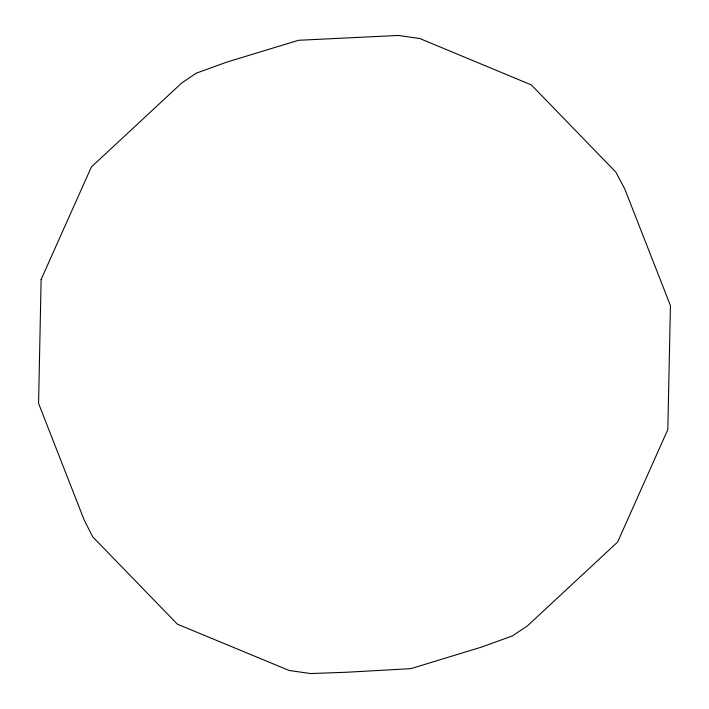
<?xml version="1.0" encoding="UTF-8"?>
<svg xmlns="http://www.w3.org/2000/svg" width="709" height="709" viewBox="0 0 709 709"><rect width="100%" height="100%" fill="white"/><g stroke="black" fill="none" stroke-linecap="round" stroke-linejoin="round"><path stroke-width="1.06" d="M41.122 279.461L38.578 403.412L84.141 519.927L92.728 536.855L177.418 624.195L289.148 670.466L310.586 673.55L346.639 672.247L410.839 668.658L481.597 647.069L512.385 635.92L527.239 626.038L617.601 542.075L667.834 429.539L670.422 305.588L624.824 189.073L615.935 172.216L531.289 84.885L419.808 38.534L398.369 35.45L298.489 40.289L227.359 61.931L196.278 73.151L181.761 82.962L91.399 166.943L41.122 279.461"/></g></svg>
